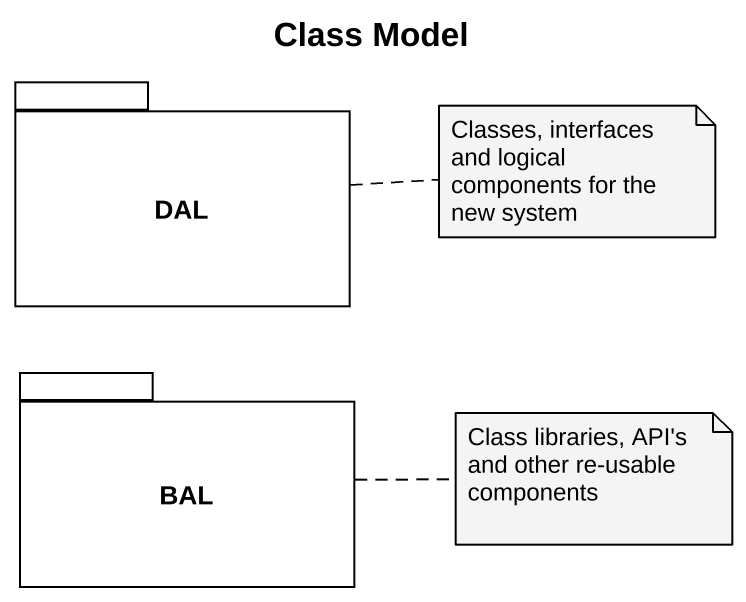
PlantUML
@startuml
title Class Model
package DAL {
}
package BAL {
}
note right of DAL : Classes, interfaces and logical components for the new system
note right of BAL : Class libraries, API's and other re-usable components
@enduml
